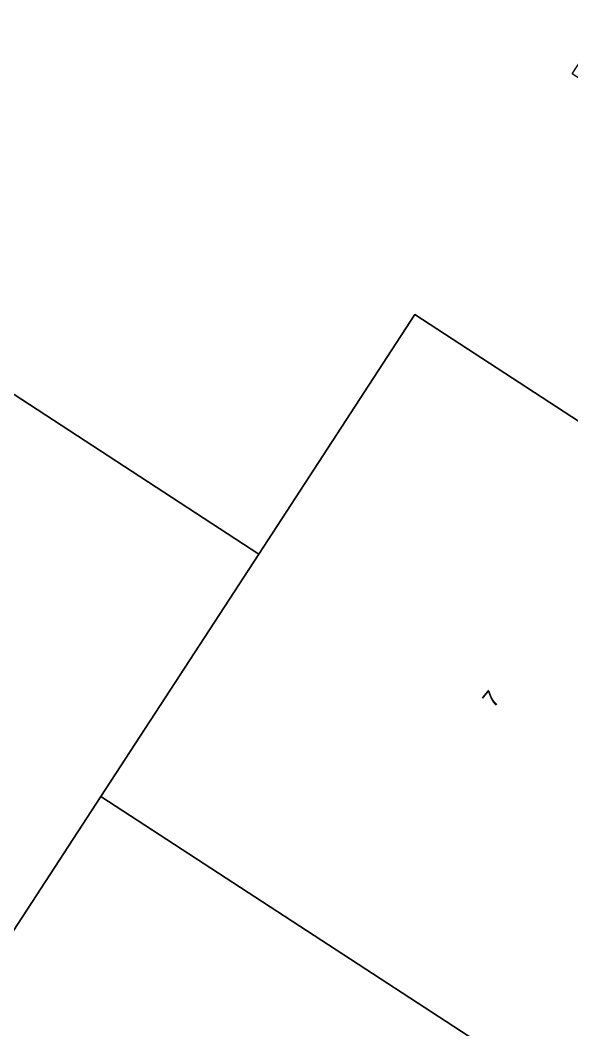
# Model space of a CAD drawing. Header units: metres. Extents: x 0 to 294317, y 0 to 6233398.
# Drawn here: x 293283.2 to 293344.6, y 6231552.4 to 6231664.8 of the extents above; entities that cross this region are included whole.
import ezdxf

# ---------------------------------------------------------------- set-up
doc = ezdxf.new("R2010")
doc.units = ezdxf.units.M
doc.layers.add('Cadastre Land Parcels_SP_EXT', color=9, linetype='Continuous', lineweight=5)
doc.styles.get("Standard").update_dxf_attribs({"font": 'arial.ttf'})

msp = doc.modelspace()

# ---------------------------------------------------------------- linework, layer by layer
at = {"layer": 'Cadastre Land Parcels_SP_EXT', "linetype": 'Continuous'}
msp.add_lwpolyline([(293268.5, 6231736.29), (293220.91, 6231663.33), (293309.79, 6231605.38), (293327.15, 6231632.02), (293379.54, 6231597.86), (293397.02, 6231624.66), (293344.63, 6231658.82), (293344.63, 6231658.82), (293371.87, 6231700.6)], dxfattribs=at)
for points in [[(293309.79, 6231605.38), (293220.91, 6231663.33), (293165.35, 6231578.14), (293168.81, 6231561.39), (293247.59, 6231509.99), (293274.72, 6231551.6), (293292.2, 6231578.41), (293309.79, 6231605.38)], [(293292.2, 6231578.41), (293344.57, 6231544.26), (293362.05, 6231571.06), (293379.54, 6231597.86), (293327.15, 6231632.02), (293309.79, 6231605.38), (293292.2, 6231578.41)], [(293327.08, 6231517.46), (293344.57, 6231544.26), (293292.2, 6231578.41), (293274.72, 6231551.6), (293327.08, 6231517.46)]]:
    msp.add_lwpolyline(points, close=True, dxfattribs=at)

# ---------------------------------------------------------------- texts
at = {"layer": 'Cadastre Land Parcels_SP_EXT'}
msp.add_text('7', height=1.8, rotation=50.6608, dxfattribs=at).set_placement((293335.88, 6231588.16))

doc.saveas('drawing.dxf')
